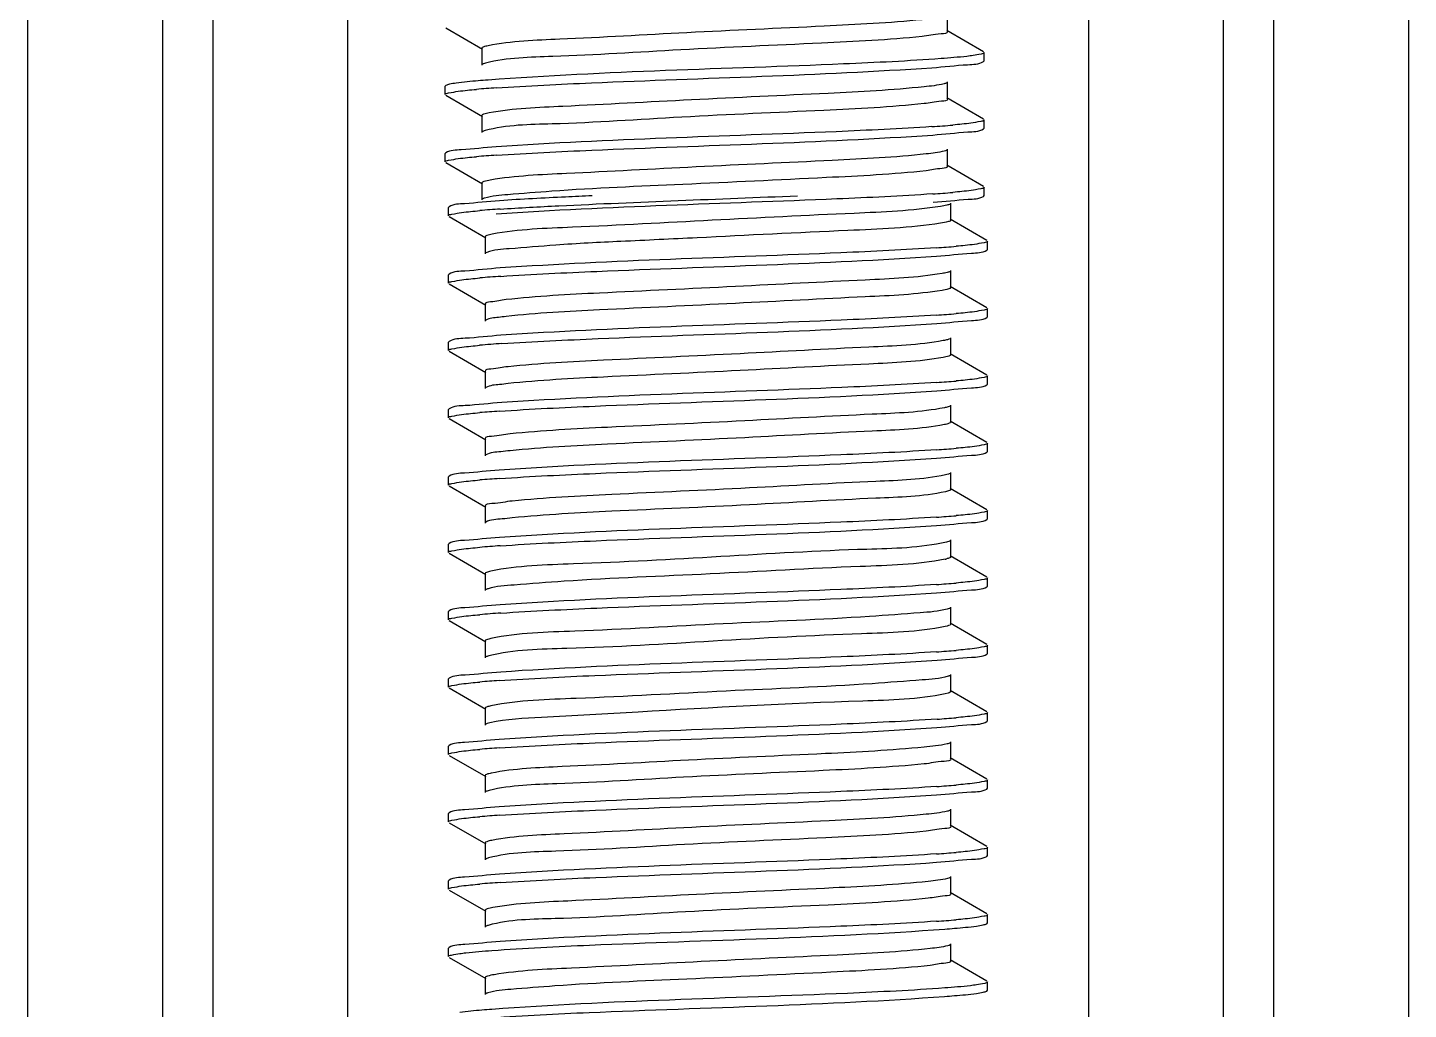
# Model space of a CAD drawing. Extents: x -409572 to -157272, y 600795 to 878326.
# Drawn here: x -397030.8 to -396725.7, y 821388.1 to 821605.1 of the extents above; entities that cross this region are included whole.
import ezdxf

# ---------------------------------------------------------------- set-up
doc = ezdxf.new("R2010")
doc.units = 0
doc.header["$LTSCALE"] = 1000
doc.header["$MEASUREMENT"] = 0
doc.layers.get('0').update_dxf_attribs({"linetype": 'CONTINUOUS'})

msp = doc.modelspace()

# ---------------------------------------------------------------- linework, layer by layer
at = {"linetype": 'CONTINUOUS'}
for p, q in [((-397030.76, 822308.34), (-397030.76, 819345.2)), ((-397000.99, 822308.34), (-397000.99, 819345.2)), ((-396989.83, 822308.34), (-396989.83, 819345.2)), ((-396960.07, 822308.34), (-396960.07, 819345.2)), ((-396796.35, 822308.34), (-396796.35, 819345.2)), ((-396766.59, 822308.34), (-396766.59, 819345.2)), ((-396755.43, 822308.34), (-396755.43, 819345.2)), ((-396725.66, 822308.34), (-396725.66, 819345.2)), ((-396827.48, 821604.22), (-396827.48, 821607.94)), ((-396938.34, 821604.99), (-396930.27, 821600.31)), ((-396819.56, 821599.74), (-396827.64, 821604.41)), ((-396930.43, 821600.5), (-396930.43, 821596.78)), ((-396819.42, 821597.71), (-396819.42, 821599.57)), ((-396819.42, 821597.71), (-396819.42, 821599.57)), ((-396819.56, 821597.55), (-396819.42, 821597.71)), ((-396827.48, 821589.34), (-396827.48, 821593.06)), ((-396938.34, 821592.29), (-396938.48, 821592.13)), ((-396938.48, 821590.27), (-396938.48, 821592.13)), ((-396938.48, 821590.27), (-396938.48, 821592.13)), ((-396938.34, 821590.11), (-396930.27, 821585.43)), ((-396819.56, 821584.85), (-396827.64, 821589.53)), ((-396930.43, 821585.62), (-396930.43, 821581.9)), ((-396819.42, 821582.83), (-396819.42, 821584.69)), ((-396819.42, 821582.83), (-396819.42, 821584.69)), ((-396819.56, 821582.67), (-396819.42, 821582.83)), ((-396938.34, 821577.41), (-396938.48, 821577.25)), ((-396827.48, 821574.46), (-396827.48, 821578.18)), ((-396938.48, 821575.39), (-396938.48, 821577.25)), ((-396938.48, 821575.39), (-396938.48, 821577.25)), ((-396938.34, 821575.23), (-396930.27, 821570.55)), ((-396819.56, 821569.97), (-396827.64, 821574.65)), ((-396930.43, 821570.74), (-396930.43, 821567.02)), ((-396819.42, 821567.95), (-396819.42, 821569.81)), ((-396819.42, 821567.95), (-396819.42, 821569.81)), ((-396937.6, 821565.5), (-396937.74, 821565.34)), ((-396937.74, 821563.48), (-396937.74, 821565.34)), ((-396937.74, 821563.48), (-396937.74, 821565.34)), ((-396826.73, 821562.55), (-396826.73, 821566.27)), ((-396819.56, 821567.78), (-396819.42, 821567.95)), ((-396937.6, 821563.32), (-396929.52, 821558.64)), ((-396818.82, 821558.06), (-396826.9, 821562.74)), ((-396929.69, 821558.83), (-396929.69, 821555.11)), ((-396818.82, 821555.88), (-396818.68, 821556.04)), ((-396818.68, 821556.04), (-396818.68, 821557.9)), ((-396818.68, 821556.04), (-396818.68, 821557.9)), ((-396929.32, 821555.39), (-396929.52, 821555.3)), ((-396937.6, 821550.62), (-396937.74, 821550.46)), ((-396937.74, 821548.6), (-396937.74, 821550.46)), ((-396937.74, 821548.6), (-396937.74, 821550.46)), ((-396826.73, 821547.67), (-396826.73, 821551.39)), ((-396937.6, 821548.43), (-396929.52, 821543.76)), ((-396818.82, 821543.18), (-396826.9, 821547.86)), ((-396929.69, 821543.95), (-396929.69, 821540.23)), ((-396818.82, 821540.99), (-396818.68, 821541.16)), ((-396818.68, 821541.16), (-396818.68, 821543.02)), ((-396818.68, 821541.16), (-396818.68, 821543.02)), ((-396937.6, 821535.74), (-396937.74, 821535.58)), ((-396937.74, 821533.72), (-396937.74, 821535.58)), ((-396937.74, 821533.72), (-396937.74, 821535.58)), ((-396826.73, 821532.78), (-396826.73, 821536.51)), ((-396937.6, 821533.55), (-396929.52, 821528.88)), ((-396818.82, 821528.3), (-396826.9, 821532.97)), ((-396929.69, 821529.06), (-396929.69, 821525.34)), ((-396818.82, 821526.11), (-396818.68, 821526.27)), ((-396818.68, 821526.27), (-396818.68, 821528.13)), ((-396818.68, 821526.27), (-396818.68, 821528.13)), ((-396937.6, 821520.86), (-396937.74, 821520.69)), ((-396937.74, 821518.83), (-396937.74, 821520.69)), ((-396937.74, 821518.83), (-396937.74, 821520.69)), ((-396826.73, 821517.9), (-396826.73, 821521.62)), ((-396937.6, 821518.67), (-396929.52, 821513.99)), ((-396818.82, 821513.41), (-396826.9, 821518.09)), ((-396929.69, 821514.18), (-396929.69, 821510.46)), ((-396818.68, 821511.39), (-396818.68, 821513.25)), ((-396818.68, 821511.39), (-396818.68, 821513.25)), ((-396818.82, 821511.23), (-396818.68, 821511.39)), ((-396937.6, 821505.97), (-396937.74, 821505.81)), ((-396937.74, 821503.95), (-396937.74, 821505.81)), ((-396937.74, 821503.95), (-396937.74, 821505.81)), ((-396826.73, 821503.02), (-396826.73, 821506.74)), ((-396937.6, 821503.79), (-396929.52, 821499.11)), ((-396818.82, 821498.53), (-396826.9, 821503.21)), ((-396929.69, 821499.3), (-396929.69, 821495.58)), ((-396818.68, 821496.51), (-396818.68, 821498.37)), ((-396818.68, 821496.51), (-396818.68, 821498.37)), ((-396818.82, 821496.34), (-396818.68, 821496.51)), ((-396937.6, 821491.09), (-396937.74, 821490.93)), ((-396937.74, 821489.07), (-396937.74, 821490.93)), ((-396937.74, 821489.07), (-396937.74, 821490.93)), ((-396937.6, 821488.9), (-396929.52, 821484.23)), ((-396826.73, 821488.14), (-396826.73, 821491.86)), ((-396818.82, 821483.65), (-396826.9, 821488.32)), ((-396929.69, 821484.42), (-396929.69, 821480.69)), ((-396818.68, 821481.62), (-396818.68, 821483.48)), ((-396818.68, 821481.62), (-396818.68, 821483.48)), ((-396818.82, 821481.46), (-396818.68, 821481.62)), ((-396826.73, 821473.25), (-396826.73, 821476.97)), ((-396937.6, 821476.21), (-396937.74, 821476.04)), ((-396937.74, 821474.18), (-396937.74, 821476.04)), ((-396937.74, 821474.18), (-396937.74, 821476.04)), ((-396937.6, 821474.02), (-396929.52, 821469.34)), ((-396827.54, 821472.83), (-396828.01, 821472.73)), ((-396818.82, 821468.76), (-396826.9, 821473.44)), ((-396929.69, 821469.53), (-396929.69, 821465.81)), ((-396818.68, 821466.74), (-396818.68, 821468.6)), ((-396818.68, 821466.74), (-396818.68, 821468.6)), ((-396818.82, 821466.58), (-396818.68, 821466.74)), ((-396826.73, 821458.37), (-396826.73, 821462.09)), ((-396937.6, 821461.32), (-396937.74, 821461.16)), ((-396937.74, 821459.3), (-396937.74, 821461.16)), ((-396937.74, 821459.3), (-396937.74, 821461.16)), ((-396937.6, 821459.14), (-396929.52, 821454.46)), ((-396818.82, 821453.88), (-396826.9, 821458.56)), ((-396827.37, 821458), (-396827.98, 821457.85)), ((-396929.69, 821454.65), (-396929.69, 821450.93)), ((-396818.68, 821451.86), (-396818.68, 821453.72)), ((-396818.68, 821451.86), (-396818.68, 821453.72)), ((-396818.82, 821451.7), (-396818.68, 821451.86)), ((-396937.6, 821446.44), (-396937.74, 821446.28)), ((-396937.74, 821444.42), (-396937.74, 821446.28)), ((-396937.74, 821444.42), (-396937.74, 821446.28)), ((-396826.73, 821443.49), (-396826.73, 821447.21)), ((-396937.6, 821444.25), (-396929.52, 821439.58)), ((-396818.82, 821439), (-396826.9, 821443.68)), ((-396929.69, 821439.77), (-396929.69, 821436.05)), ((-396818.82, 821436.81), (-396818.68, 821436.98)), ((-396818.68, 821436.98), (-396818.68, 821438.84)), ((-396818.68, 821436.98), (-396818.68, 821438.84)), ((-396937.6, 821431.56), (-396937.74, 821431.39)), ((-396937.74, 821429.53), (-396937.74, 821431.39)), ((-396937.74, 821429.53), (-396937.74, 821431.39)), ((-396826.73, 821428.6), (-396826.73, 821432.32)), ((-396937.6, 821429.37), (-396929.52, 821424.69)), ((-396818.82, 821424.12), (-396826.9, 821428.79)), ((-396929.69, 821424.88), (-396929.69, 821421.16)), ((-396818.82, 821421.93), (-396818.68, 821422.09)), ((-396818.68, 821422.09), (-396818.68, 821423.95)), ((-396937.6, 821416.67), (-396937.74, 821416.51)), ((-396937.74, 821414.65), (-396937.74, 821416.51)), ((-396937.74, 821414.65), (-396937.74, 821416.51)), ((-396826.73, 821413.72), (-396826.73, 821417.44)), ((-396937.6, 821414.49), (-396929.52, 821409.81)), ((-396818.82, 821409.23), (-396826.9, 821413.91)), ((-396929.69, 821410), (-396929.69, 821406.28)), ((-396818.82, 821407.05), (-396818.68, 821407.21)), ((-396818.68, 821407.21), (-396818.68, 821409.07)), ((-396818.68, 821407.21), (-396818.68, 821409.07)), ((-396937.6, 821401.79), (-396937.74, 821401.63)), ((-396937.74, 821399.77), (-396937.74, 821401.63)), ((-396937.74, 821399.77), (-396937.74, 821401.63)), ((-396826.73, 821398.84), (-396826.73, 821402.56)), ((-396937.6, 821399.6), (-396929.52, 821394.93)), ((-396818.82, 821394.35), (-396826.9, 821399.03)), ((-396929.69, 821395.12), (-396929.69, 821391.4)), ((-396818.82, 821392.16), (-396818.68, 821392.33)), ((-396818.68, 821392.33), (-396818.68, 821394.19)), ((-396818.68, 821392.33), (-396818.68, 821394.19))]:
    msp.add_line(p, q, dxfattribs=at)
for centre, radius, start, end in [((-396910.12, 821336.12), 256.2, 93.8298, 94.8034), ((-396848.1, 821842.8), 260.18, 273.7844, 274.8062), ((-396910.11, 821321.08), 256.36, 93.8281, 94.8033), ((-396847.9, 821825.38), 257.63, 273.8119, 274.8058), ((-396909.2, 821307.14), 258.4, 93.8035, 94.806), ((-396847.05, 821812.17), 256.33, 273.8286, 274.8032), ((-396908.98, 821289.43), 261.24, 93.7736, 94.806), ((-396847.03, 821797.03), 256.07, 273.8314, 274.8033), ((-396908.71, 821271.15), 264.65, 93.7393, 94.8049), ((-396846.96, 821781.27), 255.19, 273.8406, 274.8036), ((-396909.46, 821265.64), 255.24, 93.8392, 94.8043), ((-396846.99, 821766.74), 255.54, 273.8369, 274.8034), ((-396909.37, 821249.64), 256.36, 93.826, 94.8054), ((-396847.04, 821752.46), 256.15, 273.8305, 274.8033), ((-396909.21, 821232.8), 258.32, 93.8044, 94.806), ((-396830.31, 821498.71), 11.34, 281.5383, 283.132), ((-396847.05, 821737.76), 256.33, 273.8286, 274.8032), ((-396908.99, 821215.12), 261.13, 93.7747, 94.806), ((-396847.03, 821722.63), 256.08, 273.8312, 274.8033), ((-396909.51, 821206.81), 254.54, 93.8482, 94.803), ((-396846.88, 821705.83), 254.16, 273.8518, 274.8032), ((-396909.46, 821191.25), 255.22, 93.8395, 94.8043), ((-396846.99, 821692.3), 255.51, 273.8372, 274.8034), ((-396909.37, 821175.27), 256.31, 93.8265, 94.8053), ((-396847.03, 821678.03), 256.13, 273.8306, 274.8033), ((-396909.22, 821158.47), 258.24, 93.8052, 94.806), ((-396847.05, 821663.34), 256.33, 273.8286, 274.8032)]:
    msp.add_arc(centre, radius, start, end, dxfattribs=at)
for points, knots in [([(-396833.13, 821606.82), (-396840.32, 821606.1), (-396857.65, 821605.21), (-396884.36, 821604.06), (-396909.07, 821602.59), (-396923.82, 821602.09), (-396929.02, 821601.06)], [0, 0, 0, 0, 0.225655, 0.541544, 0.834585, 1, 1, 1, 1]), ([(-396833.13, 821603.1), (-396840.52, 821602.36), (-396858.3, 821601.45), (-396885.54, 821600.35), (-396910.18, 821598.66), (-396924.76, 821598.45), (-396929.59, 821597.21)], [0, 0, 0, 0, 0.230626, 0.552451, 0.845297, 1, 1, 1, 1]), ([(-396827.48, 821604.22), (-396827.48, 821603.71), (-396830.39, 821603.67), (-396831.72, 821603.25), (-396833.13, 821603.1)], [0, 0, 0, 0, 0.265544, 1, 1, 1, 1]), ([(-396929.02, 821601.06), (-396929.38, 821600.99), (-396929.79, 821600.89), (-396930.43, 821600.65), (-396930.43, 821600.5)], [0, 0, 0, 0, 0.707997, 1, 1, 1, 1]), ([(-396821.85, 821598.89), (-396822.3, 821598.83), (-396824.65, 821598.54), (-396827.02, 821598.36), (-396828.93, 821598.22)], [0, 0, 0, 0, 0.191405, 1, 1, 1, 1]), ([(-396819.42, 821599.57), (-396819.42, 821599.34), (-396820.61, 821599.14), (-396821.24, 821598.98), (-396821.85, 821598.89)], [0, 0, 0, 0, 0.27438, 1, 1, 1, 1]), ([(-396929.59, 821597.21), (-396929.72, 821597.18), (-396929.95, 821597.11), (-396930.18, 821597.02), (-396930.26, 821596.97)], [0, 0, 0, 0, 0.585637, 1, 1, 1, 1]), ([(-396828.93, 821598.22), (-396836.1, 821597.69), (-396869.47, 821596.06), (-396902.89, 821595.41), (-396929.03, 821593.49)], [0, 0, 0, 0, 0.215463, 1, 1, 1, 1]), ([(-396927.24, 821591.75), (-396920.22, 821592.23), (-396888.12, 821593.77), (-396855.98, 821594.53), (-396830.93, 821596.22)], [0, 0, 0, 0, 0.218807, 1, 1, 1, 1]), ([(-396830.93, 821596.22), (-396828.3, 821596.39), (-396824.61, 821596.9), (-396820.59, 821596.96), (-396819.56, 821597.55)], [0, 0, 0, 0, 0.69075, 1, 1, 1, 1]), ([(-396936.07, 821592.81), (-396936.57, 821592.74), (-396937.33, 821592.61), (-396938.1, 821592.43), (-396938.34, 821592.29)], [0, 0, 0, 0, 0.64305, 1, 1, 1, 1]), ([(-396929.03, 821593.49), (-396929.75, 821593.43), (-396932.1, 821593.25), (-396934.46, 821593.04), (-396936.07, 821592.81)], [0, 0, 0, 0, 0.307527, 1, 1, 1, 1]), ([(-396827.64, 821592.87), (-396827.83, 821592.77), (-396829.49, 821592.3), (-396831.18, 821592.14), (-396832.67, 821591.99)], [0, 0, 0, 0, 0.125952, 1, 1, 1, 1]), ([(-396938.48, 821590.27), (-396938.48, 821590.54), (-396937.05, 821590.72), (-396936.33, 821590.92), (-396935.61, 821591.01)], [0, 0, 0, 0, 0.271502, 1, 1, 1, 1]), ([(-396832.67, 821591.99), (-396839.71, 821591.25), (-396856.87, 821590.37), (-396883.49, 821589.2), (-396908.43, 821587.78), (-396923.42, 821587.21), (-396928.79, 821586.22)], [0, 0, 0, 0, 0.220681, 0.534812, 0.829794, 1, 1, 1, 1]), ([(-396832.67, 821588.27), (-396840.03, 821587.49), (-396857.9, 821586.59), (-396885.35, 821585.49), (-396910.17, 821583.71), (-396924.9, 821583.61), (-396929.69, 821582.3)], [0, 0, 0, 0, 0.228367, 0.551843, 0.846598, 1, 1, 1, 1]), ([(-396827.48, 821589.34), (-396827.48, 821588.87), (-396830.14, 821588.79), (-396831.37, 821588.4), (-396832.67, 821588.27)], [0, 0, 0, 0, 0.266345, 1, 1, 1, 1]), ([(-396928.79, 821586.22), (-396929.2, 821586.14), (-396929.67, 821586.04), (-396930.43, 821585.79), (-396930.43, 821585.62)], [0, 0, 0, 0, 0.71244, 1, 1, 1, 1]), ([(-396819.42, 821584.69), (-396819.42, 821584.42), (-396820.86, 821584.24), (-396821.58, 821584.04), (-396822.31, 821583.95)], [0, 0, 0, 0, 0.271396, 1, 1, 1, 1]), ([(-396929.69, 821582.3), (-396929.81, 821582.27), (-396930, 821582.21), (-396930.19, 821582.13), (-396930.26, 821582.09)], [0, 0, 0, 0, 0.578205, 1, 1, 1, 1]), ([(-396830.93, 821583.19), (-396837.99, 821582.72), (-396870.09, 821581.17), (-396902.23, 821580.43), (-396927.24, 821578.73)], [0, 0, 0, 0, 0.220215, 1, 1, 1, 1]), ([(-396927.23, 821576.87), (-396920.19, 821577.35), (-396888.04, 821578.9), (-396855.85, 821579.64), (-396830.77, 821581.34)], [0, 0, 0, 0, 0.219095, 1, 1, 1, 1]), ([(-396830.77, 821581.34), (-396828.18, 821581.52), (-396824.54, 821582.02), (-396820.57, 821582.09), (-396819.56, 821582.67)], [0, 0, 0, 0, 0.690494, 1, 1, 1, 1]), ([(-396927.24, 821578.73), (-396929.81, 821578.55), (-396933.41, 821578.05), (-396937.34, 821577.99), (-396938.34, 821577.41)], [0, 0, 0, 0, 0.690325, 1, 1, 1, 1]), ([(-396827.64, 821577.99), (-396827.81, 821577.89), (-396829.32, 821577.45), (-396830.87, 821577.3), (-396832.22, 821577.15)], [0, 0, 0, 0, 0.128341, 1, 1, 1, 1]), ([(-396938.48, 821575.39), (-396938.48, 821575.66), (-396937.05, 821575.84), (-396936.33, 821576.03), (-396935.61, 821576.13)], [0, 0, 0, 0, 0.27149, 1, 1, 1, 1]), ([(-396832.22, 821577.15), (-396839.12, 821576.4), (-396856.08, 821575.54), (-396882.58, 821574.34), (-396907.74, 821572.96), (-396922.96, 821572.33), (-396928.52, 821571.38)], [0, 0, 0, 0, 0.215579, 0.527777, 0.824697, 1, 1, 1, 1]), ([(-396827.48, 821574.46), (-396827.47, 821574.02), (-396829.9, 821573.91), (-396831.04, 821573.56), (-396832.22, 821573.43)], [0, 0, 0, 0, 0.267239, 1, 1, 1, 1]), ([(-396928.52, 821571.38), (-396929, 821571.3), (-396929.53, 821571.18), (-396930.43, 821570.93), (-396930.43, 821570.74)], [0, 0, 0, 0, 0.716487, 1, 1, 1, 1]), ([(-396832.22, 821573.43), (-396839.54, 821572.63), (-396857.49, 821571.77), (-396885.05, 821570.41), (-396908.58, 821569.46), (-396923.12, 821568.27), (-396928.13, 821567.87), (-396929.78, 821567.39)], [0, 0, 0, 0, 0.225842, 0.550753, 0.847452, 0.947141, 1, 1, 1, 1]), ([(-396830.77, 821568.32), (-396837.82, 821567.84), (-396869.97, 821566.3), (-396902.17, 821565.55), (-396927.23, 821563.85)], [0, 0, 0, 0, 0.21961, 1, 1, 1, 1]), ([(-396819.42, 821569.81), (-396819.42, 821569.54), (-396820.84, 821569.36), (-396821.57, 821569.16), (-396822.28, 821569.07)], [0, 0, 0, 0, 0.271545, 1, 1, 1, 1]), ([(-396926.47, 821566.82), (-396929.05, 821566.65), (-396932.66, 821566.15), (-396936.6, 821566.08), (-396937.6, 821565.5)], [0, 0, 0, 0, 0.69038, 1, 1, 1, 1]), ([(-396929.78, 821567.39), (-396929.87, 821567.37), (-396930.04, 821567.31), (-396930.2, 821567.24), (-396930.26, 821567.2)], [0, 0, 0, 0, 0.571482, 1, 1, 1, 1]), ([(-396829.01, 821565.57), (-396835.33, 821564.57), (-396852.24, 821563.88), (-396879.35, 821562.53), (-396905.98, 821561.05), (-396922.28, 821560.51), (-396928.12, 821559.42)], [0, 0, 0, 0, 0.193419, 0.509669, 0.820525, 1, 1, 1, 1]), ([(-396906.03, 821567.91), (-396907.98, 821567.82), (-396914.79, 821567.51), (-396921.61, 821567.15), (-396926.47, 821566.82)], [0, 0, 0, 0, 0.285814, 1, 1, 1, 1]), ([(-396926.34, 821564.97), (-396922.02, 821565.26), (-396900.12, 821566.42), (-396878.21, 821567.18), (-396860.64, 821567.91)], [0, 0, 0, 0, 0.197909, 1, 1, 1, 1]), ([(-396830.66, 821566.47), (-396828.09, 821566.64), (-396824.49, 821567.14), (-396820.57, 821567.21), (-396819.56, 821567.78)], [0, 0, 0, 0, 0.690311, 1, 1, 1, 1]), ([(-396826.9, 821566.08), (-396827.13, 821565.95), (-396827.84, 821565.77), (-396828.55, 821565.64), (-396829.01, 821565.57)], [0, 0, 0, 0, 0.365805, 1, 1, 1, 1]), ([(-396937.74, 821563.48), (-396937.74, 821563.75), (-396936.31, 821563.93), (-396935.59, 821564.13), (-396934.87, 821564.22)], [0, 0, 0, 0, 0.271503, 1, 1, 1, 1]), ([(-396826.73, 821562.55), (-396826.74, 821562.33), (-396827.82, 821562.08), (-396828.43, 821561.93), (-396829.01, 821561.84)], [0, 0, 0, 0, 0.279396, 1, 1, 1, 1]), ([(-396928.12, 821559.42), (-396928.52, 821559.34), (-396928.96, 821559.24), (-396929.69, 821558.99), (-396929.69, 821558.83)], [0, 0, 0, 0, 0.711689, 1, 1, 1, 1]), ([(-396829.01, 821561.84), (-396835.78, 821560.78), (-396853.79, 821560.11), (-396877.33, 821558.87), (-396898.84, 821557.85), (-396912.73, 821557.2), (-396922.54, 821556.27), (-396927.75, 821556), (-396929.32, 821555.39)], [0, 0, 0, 0, 0.204493, 0.536108, 0.703957, 0.847329, 0.949842, 1, 1, 1, 1]), ([(-396829.93, 821556.42), (-396836.96, 821555.94), (-396869.1, 821554.39), (-396901.28, 821553.64), (-396926.34, 821551.95)], [0, 0, 0, 0, 0.219009, 1, 1, 1, 1]), ([(-396818.68, 821557.9), (-396818.68, 821557.63), (-396820.11, 821557.45), (-396820.83, 821557.25), (-396821.56, 821557.16)], [0, 0, 0, 0, 0.271487, 1, 1, 1, 1]), ([(-396926.17, 821550.1), (-396919.11, 821550.57), (-396887.02, 821552.11), (-396854.9, 821552.86), (-396829.92, 821554.56)], [0, 0, 0, 0, 0.220461, 1, 1, 1, 1]), ([(-396829.92, 821554.56), (-396827.35, 821554.73), (-396823.75, 821555.23), (-396819.82, 821555.3), (-396818.82, 821555.88)], [0, 0, 0, 0, 0.690295, 1, 1, 1, 1]), ([(-396926.34, 821551.95), (-396928.95, 821551.77), (-396932.6, 821551.27), (-396936.58, 821551.2), (-396937.6, 821550.62)], [0, 0, 0, 0, 0.690587, 1, 1, 1, 1]), ([(-396828.71, 821550.73), (-396834.31, 821549.79), (-396849.6, 821549.15), (-396874.81, 821547.78), (-396901.28, 821546.58), (-396918.19, 821545.72), (-396925.05, 821544.96)], [0, 0, 0, 0, 0.176567, 0.473968, 0.785687, 1, 1, 1, 1]), ([(-396826.9, 821551.2), (-396827.1, 821551.08), (-396827.71, 821550.92), (-396828.32, 821550.79), (-396828.71, 821550.73)], [0, 0, 0, 0, 0.371889, 1, 1, 1, 1]), ([(-396937.74, 821548.6), (-396937.74, 821548.87), (-396936.3, 821549.05), (-396935.57, 821549.25), (-396934.84, 821549.34)], [0, 0, 0, 0, 0.271316, 1, 1, 1, 1]), ([(-396828.71, 821547.01), (-396834.31, 821546.07), (-396849.6, 821545.43), (-396874.81, 821544.06), (-396901.28, 821542.85), (-396918.19, 821542), (-396925.05, 821541.24)], [0, 0, 0, 0, 0.176567, 0.473968, 0.785687, 1, 1, 1, 1]), ([(-396826.73, 821547.67), (-396826.74, 821547.47), (-396827.67, 821547.22), (-396828.21, 821547.09), (-396828.71, 821547.01)], [0, 0, 0, 0, 0.282619, 1, 1, 1, 1]), ([(-396925.05, 821544.96), (-396926.21, 821544.83), (-396927.32, 821544.49), (-396929.69, 821544.37), (-396929.69, 821543.95)], [0, 0, 0, 0, 0.732504, 1, 1, 1, 1]), ([(-396925.05, 821541.24), (-396925.61, 821541.18), (-396927.09, 821540.95), (-396928.7, 821540.89), (-396929.52, 821540.41)], [0, 0, 0, 0, 0.371135, 1, 1, 1, 1]), ([(-396829.92, 821541.54), (-396836.93, 821541.06), (-396869.01, 821539.51), (-396901.13, 821538.76), (-396926.17, 821537.08)], [0, 0, 0, 0, 0.218674, 1, 1, 1, 1]), ([(-396829.87, 821539.68), (-396827.31, 821539.85), (-396823.72, 821540.35), (-396819.82, 821540.42), (-396818.82, 821540.99)], [0, 0, 0, 0, 0.690211, 1, 1, 1, 1]), ([(-396818.68, 821543.02), (-396818.68, 821542.75), (-396820.11, 821542.57), (-396820.83, 821542.37), (-396821.55, 821542.28)], [0, 0, 0, 0, 0.271508, 1, 1, 1, 1]), ([(-396925.97, 821535.23), (-396918.89, 821535.7), (-396886.85, 821537.24), (-396854.78, 821537.98), (-396829.87, 821539.68)], [0, 0, 0, 0, 0.22129, 1, 1, 1, 1]), ([(-396926.17, 821537.08), (-396928.82, 821536.9), (-396932.53, 821536.39), (-396936.57, 821536.33), (-396937.6, 821535.74)], [0, 0, 0, 0, 0.690864, 1, 1, 1, 1]), ([(-396828.44, 821535.89), (-396833.86, 821534.92), (-396848.91, 821534.33), (-396873.9, 821532.92), (-396900.49, 821531.74), (-396917.6, 821530.87), (-396924.61, 821530.13)], [0, 0, 0, 0, 0.171474, 0.466939, 0.780589, 1, 1, 1, 1]), ([(-396826.9, 821536.32), (-396827.07, 821536.22), (-396827.59, 821536.06), (-396828.11, 821535.95), (-396828.44, 821535.89)], [0, 0, 0, 0, 0.378691, 1, 1, 1, 1]), ([(-396937.74, 821533.72), (-396937.74, 821533.99), (-396936.27, 821534.17), (-396935.53, 821534.37), (-396934.79, 821534.46)], [0, 0, 0, 0, 0.271062, 1, 1, 1, 1]), ([(-396828.44, 821532.17), (-396833.86, 821531.2), (-396848.91, 821530.61), (-396873.9, 821529.2), (-396900.49, 821528.02), (-396917.6, 821527.15), (-396924.61, 821526.4)], [0, 0, 0, 0, 0.171474, 0.466939, 0.780589, 1, 1, 1, 1]), ([(-396826.73, 821532.78), (-396826.74, 821532.61), (-396827.53, 821532.36), (-396828.01, 821532.25), (-396828.44, 821532.17)], [0, 0, 0, 0, 0.286481, 1, 1, 1, 1]), ([(-396924.61, 821530.13), (-396925.88, 821529.99), (-396927.08, 821529.61), (-396929.69, 821529.53), (-396929.69, 821529.06)], [0, 0, 0, 0, 0.733441, 1, 1, 1, 1]), ([(-396924.61, 821526.4), (-396925.23, 821526.34), (-396926.85, 821526.1), (-396928.62, 821526.06), (-396929.52, 821525.53)], [0, 0, 0, 0, 0.373237, 1, 1, 1, 1]), ([(-396829.87, 821526.66), (-396836.85, 821526.18), (-396868.88, 821524.64), (-396900.95, 821523.87), (-396925.97, 821522.21)], [0, 0, 0, 0, 0.218156, 1, 1, 1, 1]), ([(-396829.89, 821524.8), (-396827.33, 821524.97), (-396823.73, 821525.47), (-396819.82, 821525.54), (-396818.82, 821526.11)], [0, 0, 0, 0, 0.690244, 1, 1, 1, 1]), ([(-396818.68, 821528.13), (-396818.68, 821527.86), (-396820.1, 821527.69), (-396820.82, 821527.49), (-396821.54, 821527.4)], [0, 0, 0, 0, 0.271591, 1, 1, 1, 1]), ([(-396926.55, 821520.31), (-396919.5, 821520.79), (-396887.28, 821522.34), (-396855.02, 821523.08), (-396829.89, 821524.8)], [0, 0, 0, 0, 0.219098, 1, 1, 1, 1]), ([(-396937.74, 821518.83), (-396937.74, 821519.1), (-396936.32, 821519.28), (-396935.61, 821519.47), (-396934.89, 821519.57)], [0, 0, 0, 0, 0.27163, 1, 1, 1, 1]), ([(-396925.97, 821522.21), (-396928.66, 821522.03), (-396932.44, 821521.51), (-396936.55, 821521.46), (-396937.6, 821520.86)], [0, 0, 0, 0, 0.691174, 1, 1, 1, 1]), ([(-396828.18, 821521.06), (-396833.42, 821520.04), (-396848.22, 821519.52), (-396872.99, 821518.07), (-396899.69, 821516.9), (-396916.99, 821516.02), (-396924.15, 821515.29)], [0, 0, 0, 0, 0.166363, 0.459884, 0.775471, 1, 1, 1, 1]), ([(-396826.9, 821521.43), (-396827.05, 821521.35), (-396827.48, 821521.21), (-396827.91, 821521.11), (-396828.18, 821521.06)], [0, 0, 0, 0, 0.386332, 1, 1, 1, 1]), ([(-396828.18, 821517.34), (-396833.42, 821516.32), (-396848.22, 821515.8), (-396872.99, 821514.34), (-396899.69, 821513.18), (-396916.99, 821512.3), (-396924.15, 821511.57)], [0, 0, 0, 0, 0.166363, 0.459884, 0.775471, 1, 1, 1, 1]), ([(-396826.74, 821517.9), (-396826.74, 821517.75), (-396827.39, 821517.51), (-396827.82, 821517.41), (-396828.18, 821517.34)], [0, 0, 0, 0, 0.291155, 1, 1, 1, 1]), ([(-396924.15, 821515.29), (-396925.53, 821515.15), (-396926.84, 821514.73), (-396929.69, 821514.68), (-396929.68, 821514.18)], [0, 0, 0, 0, 0.734279, 1, 1, 1, 1]), ([(-396818.68, 821513.25), (-396818.68, 821512.98), (-396820.1, 821512.8), (-396820.82, 821512.61), (-396821.54, 821512.51)], [0, 0, 0, 0, 0.271553, 1, 1, 1, 1]), ([(-396924.15, 821511.57), (-396924.83, 821511.5), (-396926.61, 821511.24), (-396928.54, 821511.22), (-396929.52, 821510.65)], [0, 0, 0, 0, 0.37517, 1, 1, 1, 1]), ([(-396829.89, 821511.77), (-396836.94, 821511.29), (-396869.16, 821509.74), (-396901.42, 821509), (-396926.55, 821507.29)], [0, 0, 0, 0, 0.219155, 1, 1, 1, 1]), ([(-396829.92, 821509.91), (-396827.35, 821510.09), (-396823.75, 821510.58), (-396819.82, 821510.65), (-396818.82, 821511.23)], [0, 0, 0, 0, 0.690303, 1, 1, 1, 1]), ([(-396926.55, 821507.29), (-396929.1, 821507.11), (-396932.69, 821506.61), (-396936.6, 821506.55), (-396937.6, 821505.97)], [0, 0, 0, 0, 0.690244, 1, 1, 1, 1]), ([(-396926.47, 821505.43), (-396919.42, 821505.91), (-396887.24, 821507.46), (-396855.02, 821508.2), (-396829.92, 821509.91)], [0, 0, 0, 0, 0.219327, 1, 1, 1, 1]), ([(-396937.74, 821503.95), (-396937.74, 821504.22), (-396936.32, 821504.4), (-396935.61, 821504.59), (-396934.89, 821504.69)], [0, 0, 0, 0, 0.27161, 1, 1, 1, 1]), ([(-396827.95, 821506.22), (-396832.99, 821505.15), (-396847.56, 821504.71), (-396872.08, 821503.2), (-396898.89, 821502.07), (-396916.37, 821501.17), (-396923.67, 821500.45)], [0, 0, 0, 0, 0.16123, 0.452798, 0.770329, 1, 1, 1, 1]), ([(-396826.9, 821506.55), (-396827.02, 821506.48), (-396827.38, 821506.36), (-396827.73, 821506.27), (-396827.95, 821506.22)], [0, 0, 0, 0, 0.394958, 1, 1, 1, 1]), ([(-396827.95, 821502.5), (-396832.99, 821501.43), (-396847.56, 821500.99), (-396872.08, 821499.48), (-396898.89, 821498.35), (-396916.37, 821497.45), (-396923.67, 821496.73)], [0, 0, 0, 0, 0.16123, 0.452798, 0.770329, 1, 1, 1, 1]), ([(-396826.74, 821503.02), (-396826.74, 821502.89), (-396827.27, 821502.65), (-396827.64, 821502.57), (-396827.95, 821502.5)], [0, 0, 0, 0, 0.296864, 1, 1, 1, 1]), ([(-396923.67, 821500.45), (-396925.17, 821500.31), (-396926.58, 821499.85), (-396929.69, 821499.84), (-396929.68, 821499.3)], [0, 0, 0, 0, 0.734941, 1, 1, 1, 1]), ([(-396818.68, 821498.37), (-396818.68, 821498.1), (-396820.11, 821497.92), (-396820.83, 821497.72), (-396821.55, 821497.63)], [0, 0, 0, 0, 0.271502, 1, 1, 1, 1]), ([(-396923.67, 821496.73), (-396924.42, 821496.66), (-396926.35, 821496.38), (-396928.46, 821496.39), (-396929.52, 821495.77)], [0, 0, 0, 0, 0.376916, 1, 1, 1, 1]), ([(-396829.92, 821496.89), (-396836.97, 821496.41), (-396869.15, 821494.86), (-396901.37, 821494.11), (-396926.47, 821492.41)], [0, 0, 0, 0, 0.219173, 1, 1, 1, 1]), ([(-396926.35, 821490.56), (-396919.29, 821491.03), (-396887.16, 821492.58), (-396854.98, 821493.32), (-396829.93, 821495.03)], [0, 0, 0, 0, 0.219774, 1, 1, 1, 1]), ([(-396829.93, 821495.03), (-396827.36, 821495.2), (-396823.75, 821495.7), (-396819.82, 821495.77), (-396818.82, 821496.34)], [0, 0, 0, 0, 0.690321, 1, 1, 1, 1]), ([(-396926.47, 821492.41), (-396929.05, 821492.23), (-396932.66, 821491.73), (-396936.6, 821491.67), (-396937.6, 821491.09)], [0, 0, 0, 0, 0.690375, 1, 1, 1, 1]), ([(-396937.74, 821489.07), (-396937.74, 821489.34), (-396936.31, 821489.51), (-396935.59, 821489.71), (-396934.87, 821489.8)], [0, 0, 0, 0, 0.271508, 1, 1, 1, 1]), ([(-396827.74, 821491.39), (-396833.48, 821490.04), (-396850.3, 821489.8), (-396877.69, 821488.13), (-396905.35, 821486.59), (-396922.44, 821486.19), (-396928.44, 821484.94)], [0, 0, 0, 0, 0.175258, 0.495335, 0.818042, 1, 1, 1, 1]), ([(-396826.9, 821491.67), (-396827, 821491.61), (-396827.28, 821491.5), (-396827.57, 821491.43), (-396827.74, 821491.39)], [0, 0, 0, 0, 0.404749, 1, 1, 1, 1]), ([(-396828.04, 821487.6), (-396834.2, 821486.34), (-396851.64, 821485.96), (-396879.61, 821484.2), (-396905.18, 821483.31), (-396921.49, 821482.01), (-396927.16, 821481.61), (-396929.03, 821481.07)], [0, 0, 0, 0, 0.186159, 0.513431, 0.833084, 0.942545, 1, 1, 1, 1]), ([(-396826.74, 821488.14), (-396826.74, 821488.02), (-396827.16, 821487.8), (-396827.48, 821487.73), (-396827.74, 821487.67)], [0, 0, 0, 0, 0.303897, 1, 1, 1, 1]), ([(-396928.44, 821484.94), (-396928.75, 821484.87), (-396929.13, 821484.79), (-396929.68, 821484.55), (-396929.68, 821484.42)], [0, 0, 0, 0, 0.704936, 1, 1, 1, 1]), ([(-396818.68, 821483.48), (-396818.68, 821483.21), (-396820.11, 821483.04), (-396820.83, 821482.84), (-396821.56, 821482.75)], [0, 0, 0, 0, 0.271487, 1, 1, 1, 1]), ([(-396929.03, 821481.07), (-396929.12, 821481.05), (-396929.29, 821480.99), (-396929.46, 821480.92), (-396929.52, 821480.88)], [0, 0, 0, 0, 0.573147, 1, 1, 1, 1]), ([(-396829.93, 821482), (-396836.96, 821481.53), (-396869.1, 821479.98), (-396901.28, 821479.23), (-396926.35, 821477.53)], [0, 0, 0, 0, 0.219017, 1, 1, 1, 1]), ([(-396926.18, 821475.68), (-396919.11, 821476.16), (-396887.03, 821477.7), (-396854.9, 821478.45), (-396829.92, 821480.14)], [0, 0, 0, 0, 0.220437, 1, 1, 1, 1]), ([(-396829.92, 821480.14), (-396827.35, 821480.32), (-396823.75, 821480.82), (-396819.82, 821480.89), (-396818.82, 821481.46)], [0, 0, 0, 0, 0.690296, 1, 1, 1, 1]), ([(-396926.35, 821477.53), (-396928.95, 821477.36), (-396932.6, 821476.85), (-396936.59, 821476.79), (-396937.6, 821476.21)], [0, 0, 0, 0, 0.690579, 1, 1, 1, 1]), ([(-396826.9, 821476.79), (-396826.98, 821476.74), (-396827.19, 821476.65), (-396827.41, 821476.59), (-396827.54, 821476.55)], [0, 0, 0, 0, 0.415919, 1, 1, 1, 1]), ([(-396937.74, 821474.18), (-396937.74, 821474.46), (-396936.3, 821474.63), (-396935.57, 821474.83), (-396934.84, 821474.93)], [0, 0, 0, 0, 0.271323, 1, 1, 1, 1]), ([(-396827.54, 821476.55), (-396829.5, 821476.04), (-396835.28, 821475.61), (-396851.73, 821474.36), (-396877.25, 821473.44), (-396905.06, 821471.7), (-396922.34, 821471.32), (-396928.41, 821470.06)], [0, 0, 0, 0, 0.059883, 0.170869, 0.490784, 0.815924, 1, 1, 1, 1]), ([(-396828.01, 821472.73), (-396834.07, 821471.46), (-396851.31, 821471.06), (-396879.15, 821469.55), (-396906.5, 821467.77), (-396923.26, 821467.67), (-396928.85, 821466.24)], [0, 0, 0, 0, 0.183768, 0.508585, 0.828555, 1, 1, 1, 1]), ([(-396826.74, 821473.25), (-396826.74, 821473.16), (-396827.07, 821472.95), (-396827.34, 821472.89), (-396827.54, 821472.83)], [0, 0, 0, 0, 0.312635, 1, 1, 1, 1]), ([(-396928.41, 821470.06), (-396928.73, 821469.99), (-396929.12, 821469.91), (-396929.68, 821469.67), (-396929.68, 821469.53)], [0, 0, 0, 0, 0.705352, 1, 1, 1, 1]), ([(-396818.68, 821468.6), (-396818.68, 821468.33), (-396820.11, 821468.15), (-396820.83, 821467.96), (-396821.55, 821467.86)], [0, 0, 0, 0, 0.271507, 1, 1, 1, 1]), ([(-396928.85, 821466.24), (-396928.99, 821466.2), (-396929.21, 821466.14), (-396929.44, 821466.05), (-396929.52, 821466)], [0, 0, 0, 0, 0.58569, 1, 1, 1, 1]), ([(-396926.6, 821460.77), (-396919.54, 821461.26), (-396887.27, 821462.81), (-396854.97, 821463.55), (-396829.8, 821465.27)], [0, 0, 0, 0, 0.219037, 1, 1, 1, 1]), ([(-396829.92, 821467.12), (-396836.93, 821466.65), (-396869.01, 821465.1), (-396901.14, 821464.34), (-396926.18, 821462.66)], [0, 0, 0, 0, 0.218687, 1, 1, 1, 1]), ([(-396829.8, 821465.27), (-396827.26, 821465.44), (-396823.7, 821465.94), (-396819.81, 821466.01), (-396818.82, 821466.58)], [0, 0, 0, 0, 0.690104, 1, 1, 1, 1]), ([(-396926.18, 821462.66), (-396928.82, 821462.48), (-396932.53, 821461.97), (-396936.57, 821461.91), (-396937.6, 821461.32)], [0, 0, 0, 0, 0.690854, 1, 1, 1, 1]), ([(-396827.37, 821461.72), (-396829.22, 821461.18), (-396834.87, 821460.79), (-396851.16, 821459.47), (-396876.74, 821458.59), (-396904.74, 821456.83), (-396922.2, 821456.45), (-396928.37, 821455.19)], [0, 0, 0, 0, 0.057053, 0.166257, 0.485855, 0.813479, 1, 1, 1, 1]), ([(-396826.9, 821461.9), (-396826.96, 821461.87), (-396827.12, 821461.8), (-396827.28, 821461.74), (-396827.37, 821461.72)], [0, 0, 0, 0, 0.42873, 1, 1, 1, 1]), ([(-396937.74, 821459.3), (-396937.74, 821459.57), (-396936.32, 821459.75), (-396935.6, 821459.94), (-396934.88, 821460.04)], [0, 0, 0, 0, 0.271601, 1, 1, 1, 1]), ([(-396826.74, 821458.37), (-396826.74, 821458.29), (-396826.99, 821458.11), (-396827.21, 821458.04), (-396827.37, 821458)], [0, 0, 0, 0, 0.323571, 1, 1, 1, 1]), ([(-396827.98, 821457.85), (-396833.96, 821456.59), (-396856.77, 821456.02), (-396886.47, 821454.42), (-396913.89, 821452.72), (-396924.92, 821452.27), (-396928.65, 821451.4)], [0, 0, 0, 0, 0.18168, 0.674077, 0.886101, 1, 1, 1, 1]), ([(-396928.37, 821455.19), (-396928.7, 821455.12), (-396929.09, 821455.03), (-396929.68, 821454.79), (-396929.68, 821454.65)], [0, 0, 0, 0, 0.706175, 1, 1, 1, 1]), ([(-396829.8, 821452.25), (-396836.86, 821451.77), (-396869.12, 821450.21), (-396901.43, 821449.47), (-396926.6, 821447.75)], [0, 0, 0, 0, 0.218917, 1, 1, 1, 1]), ([(-396818.68, 821453.72), (-396818.68, 821453.45), (-396820.1, 821453.27), (-396820.81, 821453.08), (-396821.53, 821452.98)], [0, 0, 0, 0, 0.271649, 1, 1, 1, 1]), ([(-396928.65, 821451.4), (-396928.83, 821451.36), (-396929.13, 821451.29), (-396929.42, 821451.18), (-396929.52, 821451.12)], [0, 0, 0, 0, 0.596673, 1, 1, 1, 1]), ([(-396926.55, 821445.89), (-396919.5, 821446.37), (-396887.28, 821447.93), (-396855.02, 821448.67), (-396829.89, 821450.38)], [0, 0, 0, 0, 0.219094, 1, 1, 1, 1]), ([(-396829.89, 821450.38), (-396827.32, 821450.56), (-396823.73, 821451.05), (-396819.82, 821451.12), (-396818.82, 821451.7)], [0, 0, 0, 0, 0.690241, 1, 1, 1, 1]), ([(-396926.6, 821447.75), (-396929.14, 821447.58), (-396932.71, 821447.08), (-396936.61, 821447.01), (-396937.6, 821446.44)], [0, 0, 0, 0, 0.690151, 1, 1, 1, 1]), ([(-396826.9, 821447.02), (-396827.1, 821446.9), (-396829.02, 821446.39), (-396830.97, 821446.23), (-396832.68, 821446.06)], [0, 0, 0, 0, 0.122428, 1, 1, 1, 1]), ([(-396937.74, 821444.42), (-396937.74, 821444.69), (-396936.32, 821444.87), (-396935.61, 821445.06), (-396934.89, 821445.15)], [0, 0, 0, 0, 0.27163, 1, 1, 1, 1]), ([(-396832.68, 821446.06), (-396839.92, 821445.34), (-396857.29, 821444.45), (-396883.97, 821443.31), (-396908.54, 821441.84), (-396923.18, 821441.34), (-396928.32, 821440.31)], [0, 0, 0, 0, 0.227968, 0.544065, 0.835946, 1, 1, 1, 1]), ([(-396826.74, 821443.49), (-396826.73, 821442.95), (-396829.8, 821442.94), (-396831.19, 821442.48), (-396832.68, 821442.34)], [0, 0, 0, 0, 0.265144, 1, 1, 1, 1]), ([(-396928.32, 821440.31), (-396928.66, 821440.24), (-396929.07, 821440.15), (-396929.68, 821439.91), (-396929.68, 821439.77)], [0, 0, 0, 0, 0.707243, 1, 1, 1, 1]), ([(-396832.68, 821442.34), (-396840.08, 821441.61), (-396857.8, 821440.7), (-396884.9, 821439.59), (-396909.41, 821437.96), (-396923.91, 821437.68), (-396928.76, 821436.49)], [0, 0, 0, 0, 0.231868, 0.552576, 0.844286, 1, 1, 1, 1]), ([(-396829.89, 821437.36), (-396836.94, 821436.88), (-396869.16, 821435.33), (-396901.42, 821434.58), (-396926.55, 821432.87)], [0, 0, 0, 0, 0.219151, 1, 1, 1, 1]), ([(-396818.68, 821438.84), (-396818.68, 821438.57), (-396820.1, 821438.39), (-396820.82, 821438.19), (-396821.54, 821438.1)], [0, 0, 0, 0, 0.271555, 1, 1, 1, 1]), ([(-396928.76, 821436.49), (-396928.92, 821436.46), (-396929.18, 821436.39), (-396929.43, 821436.29), (-396929.52, 821436.23)], [0, 0, 0, 0, 0.590543, 1, 1, 1, 1]), ([(-396926.47, 821431.02), (-396919.43, 821431.49), (-396887.24, 821433.04), (-396855.02, 821433.79), (-396829.92, 821435.5)], [0, 0, 0, 0, 0.219316, 1, 1, 1, 1]), ([(-396829.92, 821435.5), (-396827.35, 821435.67), (-396823.75, 821436.17), (-396819.82, 821436.24), (-396818.82, 821436.81)], [0, 0, 0, 0, 0.690302, 1, 1, 1, 1]), ([(-396926.55, 821432.87), (-396929.11, 821432.7), (-396932.69, 821432.2), (-396936.6, 821432.13), (-396937.6, 821431.56)], [0, 0, 0, 0, 0.690241, 1, 1, 1, 1]), ([(-396832.2, 821431.22), (-396839.34, 821430.49), (-396856.61, 821429.61), (-396883.3, 821428.44), (-396908.1, 821427), (-396922.94, 821426.47), (-396928.2, 821425.45)], [0, 0, 0, 0, 0.223808, 0.539121, 0.832916, 1, 1, 1, 1]), ([(-396826.9, 821432.14), (-396827.09, 821432.02), (-396828.85, 821431.54), (-396830.64, 821431.38), (-396832.2, 821431.22)], [0, 0, 0, 0, 0.124553, 1, 1, 1, 1]), ([(-396937.74, 821429.53), (-396937.74, 821429.8), (-396936.32, 821429.98), (-396935.61, 821430.18), (-396934.89, 821430.27)], [0, 0, 0, 0, 0.271612, 1, 1, 1, 1]), ([(-396826.74, 821428.6), (-396826.73, 821428.11), (-396829.55, 821428.05), (-396830.84, 821427.64), (-396832.2, 821427.5)], [0, 0, 0, 0, 0.265825, 1, 1, 1, 1]), ([(-396928.2, 821425.45), (-396928.58, 821425.38), (-396929.01, 821425.28), (-396929.68, 821425.04), (-396929.68, 821424.88)], [0, 0, 0, 0, 0.709559, 1, 1, 1, 1]), ([(-396832.2, 821427.5), (-396839.59, 821426.74), (-396857.4, 821425.84), (-396884.73, 821424.74), (-396909.44, 821423.01), (-396924.08, 821422.85), (-396928.89, 821421.58)], [0, 0, 0, 0, 0.229779, 0.552271, 0.845852, 1, 1, 1, 1]), ([(-396829.92, 821422.47), (-396836.97, 821421.99), (-396869.15, 821420.44), (-396901.38, 821419.7), (-396926.47, 821417.99)], [0, 0, 0, 0, 0.219176, 1, 1, 1, 1]), ([(-396829.93, 821420.61), (-396827.36, 821420.79), (-396823.75, 821421.29), (-396819.82, 821421.35), (-396818.82, 821421.93)], [0, 0, 0, 0, 0.690321, 1, 1, 1, 1]), ([(-396818.68, 821423.95), (-396818.68, 821423.68), (-396820.11, 821423.5), (-396820.83, 821423.31), (-396821.55, 821423.21)], [0, 0, 0, 0, 0.271503, 1, 1, 1, 1]), ([(-396928.89, 821421.58), (-396929.02, 821421.55), (-396929.23, 821421.48), (-396929.44, 821421.4), (-396929.52, 821421.35)], [0, 0, 0, 0, 0.582657, 1, 1, 1, 1]), ([(-396926.35, 821416.14), (-396919.3, 821416.62), (-396887.16, 821418.16), (-396854.98, 821418.91), (-396829.93, 821420.61)], [0, 0, 0, 0, 0.219756, 1, 1, 1, 1]), ([(-396926.47, 821417.99), (-396929.05, 821417.82), (-396932.66, 821417.32), (-396936.6, 821417.25), (-396937.6, 821416.67)], [0, 0, 0, 0, 0.690369, 1, 1, 1, 1]), ([(-396831.75, 821416.39), (-396838.74, 821415.64), (-396855.82, 821414.77), (-396882.39, 821413.59), (-396907.42, 821412.18), (-396922.5, 821411.59), (-396927.94, 821410.62)], [0, 0, 0, 0, 0.218693, 0.532071, 0.827808, 1, 1, 1, 1]), ([(-396826.9, 821417.25), (-396827.08, 821417.15), (-396828.68, 821416.69), (-396830.32, 821416.54), (-396831.75, 821416.39)], [0, 0, 0, 0, 0.126851, 1, 1, 1, 1]), ([(-396937.74, 821414.65), (-396937.74, 821414.92), (-396936.32, 821415.1), (-396935.59, 821415.3), (-396934.87, 821415.39)], [0, 0, 0, 0, 0.271513, 1, 1, 1, 1]), ([(-396831.75, 821412.67), (-396839.09, 821411.88), (-396856.99, 821410.98), (-396884.52, 821409.88), (-396909.42, 821408.07), (-396924.2, 821408.01), (-396928.99, 821406.67)], [0, 0, 0, 0, 0.227419, 0.551484, 0.846998, 1, 1, 1, 1]), ([(-396826.73, 821413.72), (-396826.73, 821413.26), (-396829.3, 821413.17), (-396830.5, 821412.8), (-396831.75, 821412.67)], [0, 0, 0, 0, 0.266653, 1, 1, 1, 1]), ([(-396927.94, 821410.62), (-396928.38, 821410.54), (-396928.87, 821410.43), (-396929.68, 821410.18), (-396929.69, 821410)], [0, 0, 0, 0, 0.714126, 1, 1, 1, 1]), ([(-396928.99, 821406.67), (-396929.09, 821406.64), (-396929.27, 821406.58), (-396929.45, 821406.51), (-396929.52, 821406.47)], [0, 0, 0, 0, 0.575512, 1, 1, 1, 1]), ([(-396829.93, 821407.59), (-396836.97, 821407.11), (-396869.11, 821405.56), (-396901.28, 821404.81), (-396926.35, 821403.12)], [0, 0, 0, 0, 0.219025, 1, 1, 1, 1]), ([(-396828.11, 821405.86), (-396827.39, 821405.91), (-396825.04, 821406.1), (-396822.7, 821406.31), (-396821.08, 821406.53)], [0, 0, 0, 0, 0.307514, 1, 1, 1, 1]), ([(-396818.68, 821409.07), (-396818.68, 821408.8), (-396820.11, 821408.62), (-396820.83, 821408.42), (-396821.56, 821408.33)], [0, 0, 0, 0, 0.271487, 1, 1, 1, 1]), ([(-396821.08, 821406.53), (-396820.59, 821406.6), (-396819.83, 821406.74), (-396819.06, 821406.91), (-396818.82, 821407.05)], [0, 0, 0, 0, 0.642945, 1, 1, 1, 1]), ([(-396928.17, 821401.13), (-396920.98, 821401.66), (-396887.63, 821403.28), (-396854.23, 821403.93), (-396828.11, 821405.86)], [0, 0, 0, 0, 0.215786, 1, 1, 1, 1]), ([(-396937.74, 821399.77), (-396937.74, 821400), (-396936.54, 821400.2), (-396935.91, 821400.36), (-396935.29, 821400.45)], [0, 0, 0, 0, 0.274205, 1, 1, 1, 1]), ([(-396926.35, 821403.12), (-396928.96, 821402.94), (-396932.61, 821402.44), (-396936.59, 821402.37), (-396937.6, 821401.79)], [0, 0, 0, 0, 0.690571, 1, 1, 1, 1]), ([(-396935.29, 821400.45), (-396934.84, 821400.51), (-396932.47, 821400.8), (-396930.09, 821400.99), (-396928.17, 821401.13)], [0, 0, 0, 0, 0.191525, 1, 1, 1, 1]), ([(-396831.31, 821401.55), (-396838.14, 821400.79), (-396855.03, 821399.94), (-396881.48, 821398.73), (-396906.72, 821397.36), (-396922.04, 821396.72), (-396927.67, 821395.78)], [0, 0, 0, 0, 0.213597, 0.525045, 0.822717, 1, 1, 1, 1]), ([(-396826.9, 821402.37), (-396827.06, 821402.27), (-396828.52, 821401.84), (-396830.01, 821401.7), (-396831.31, 821401.55)], [0, 0, 0, 0, 0.129326, 1, 1, 1, 1]), ([(-396831.31, 821397.83), (-396838.61, 821397.02), (-396856.58, 821396.17), (-396884.2, 821394.79), (-396907.82, 821393.85), (-396922.41, 821392.64), (-396927.42, 821392.25), (-396929.06, 821391.76)], [0, 0, 0, 0, 0.224806, 0.550241, 0.84772, 0.947459, 1, 1, 1, 1]), ([(-396826.73, 821398.84), (-396826.73, 821398.42), (-396829.07, 821398.29), (-396830.17, 821397.96), (-396831.31, 821397.83)], [0, 0, 0, 0, 0.267648, 1, 1, 1, 1]), ([(-396927.67, 821395.78), (-396928.18, 821395.7), (-396928.73, 821395.57), (-396929.68, 821395.32), (-396929.69, 821395.12)], [0, 0, 0, 0, 0.71787, 1, 1, 1, 1]), ([(-396929.06, 821391.76), (-396929.15, 821391.74), (-396929.31, 821391.69), (-396929.46, 821391.62), (-396929.52, 821391.58)], [0, 0, 0, 0, 0.569048, 1, 1, 1, 1]), ([(-396828.11, 821392.84), (-396835.27, 821392.31), (-396868.62, 821390.68), (-396902.03, 821390.02), (-396928.17, 821388.11)], [0, 0, 0, 0, 0.214949, 1, 1, 1, 1]), ([(-396828.14, 821390.97), (-396827.41, 821391.03), (-396825.06, 821391.21), (-396822.71, 821391.42), (-396821.09, 821391.65)], [0, 0, 0, 0, 0.307504, 1, 1, 1, 1]), ([(-396821.08, 821393.51), (-396821.53, 821393.45), (-396823.87, 821393.16), (-396826.21, 821392.97), (-396828.11, 821392.84)], [0, 0, 0, 0, 0.191311, 1, 1, 1, 1]), ([(-396821.09, 821391.65), (-396820.6, 821391.72), (-396819.84, 821391.85), (-396819.06, 821392.03), (-396818.82, 821392.16)], [0, 0, 0, 0, 0.643054, 1, 1, 1, 1]), ([(-396818.68, 821394.19), (-396818.68, 821393.96), (-396819.86, 821393.76), (-396820.48, 821393.6), (-396821.08, 821393.51)], [0, 0, 0, 0, 0.274554, 1, 1, 1, 1]), ([(-396928.25, 821386.24), (-396921.07, 821386.77), (-396887.7, 821388.4), (-396854.28, 821389.05), (-396828.14, 821390.97)], [0, 0, 0, 0, 0.215407, 1, 1, 1, 1]), ([(-396928.17, 821388.11), (-396928.9, 821388.05), (-396931.28, 821387.87), (-396933.65, 821387.66), (-396935.29, 821387.43)], [0, 0, 0, 0, 0.307276, 1, 1, 1, 1])]:
    msp.add_open_spline(points, degree=3, knots=knots, dxfattribs=at)
for points in [[(-396935.61, 821591.01), (-396934.27, 821591.18), (-396932.92, 821591.31), (-396931.58, 821591.42)], [(-396822.31, 821583.95), (-396823.64, 821583.78), (-396824.97, 821583.65), (-396826.3, 821583.54)], [(-396935.61, 821576.13), (-396934.27, 821576.3), (-396932.92, 821576.43), (-396931.58, 821576.54)], [(-396822.28, 821569.07), (-396823.62, 821568.9), (-396824.97, 821568.77), (-396826.31, 821568.66)], [(-396934.87, 821564.22), (-396933.54, 821564.39), (-396932.19, 821564.52), (-396930.85, 821564.63)], [(-396821.56, 821557.16), (-396822.9, 821556.99), (-396824.24, 821556.86), (-396825.59, 821556.75)], [(-396934.84, 821549.34), (-396933.52, 821549.51), (-396932.19, 821549.63), (-396930.87, 821549.75)], [(-396821.55, 821542.28), (-396822.89, 821542.1), (-396824.24, 821541.98), (-396825.59, 821541.86)], [(-396934.79, 821534.46), (-396933.49, 821534.63), (-396932.18, 821534.75), (-396930.88, 821534.86)], [(-396821.54, 821527.4), (-396822.88, 821527.22), (-396824.24, 821527.1), (-396825.59, 821526.98)], [(-396934.89, 821519.57), (-396933.54, 821519.74), (-396932.19, 821519.87), (-396930.83, 821519.98)], [(-396821.54, 821512.51), (-396822.89, 821512.34), (-396824.24, 821512.21), (-396825.59, 821512.1)], [(-396934.89, 821504.69), (-396933.54, 821504.86), (-396932.19, 821504.99), (-396930.84, 821505.1)], [(-396821.55, 821497.63), (-396822.89, 821497.45), (-396824.24, 821497.33), (-396825.59, 821497.22)], [(-396934.87, 821489.8), (-396933.54, 821489.98), (-396932.19, 821490.1), (-396930.85, 821490.22)], [(-396821.56, 821482.75), (-396822.9, 821482.57), (-396824.24, 821482.45), (-396825.59, 821482.33)], [(-396934.84, 821474.93), (-396933.52, 821475.1), (-396932.19, 821475.22), (-396930.86, 821475.33)], [(-396821.55, 821467.86), (-396822.89, 821467.69), (-396824.24, 821467.56), (-396825.59, 821467.45)], [(-396934.88, 821460.04), (-396933.53, 821460.21), (-396932.18, 821460.34), (-396930.82, 821460.45)], [(-396821.53, 821452.98), (-396822.88, 821452.81), (-396824.24, 821452.68), (-396825.6, 821452.57)], [(-396934.89, 821445.15), (-396933.54, 821445.33), (-396932.19, 821445.45), (-396930.83, 821445.57)], [(-396821.54, 821438.1), (-396822.89, 821437.92), (-396824.24, 821437.8), (-396825.59, 821437.68)], [(-396934.89, 821430.27), (-396933.54, 821430.45), (-396932.19, 821430.57), (-396930.84, 821430.69)], [(-396821.55, 821423.21), (-396822.89, 821423.04), (-396824.24, 821422.91), (-396825.59, 821422.8)], [(-396934.87, 821415.39), (-396933.54, 821415.56), (-396932.19, 821415.69), (-396930.85, 821415.8)], [(-396821.56, 821408.33), (-396822.9, 821408.16), (-396824.24, 821408.03), (-396825.59, 821407.92)]]:
    msp.add_open_spline(points, degree=3, dxfattribs=at)

doc.saveas('drawing.dxf')
